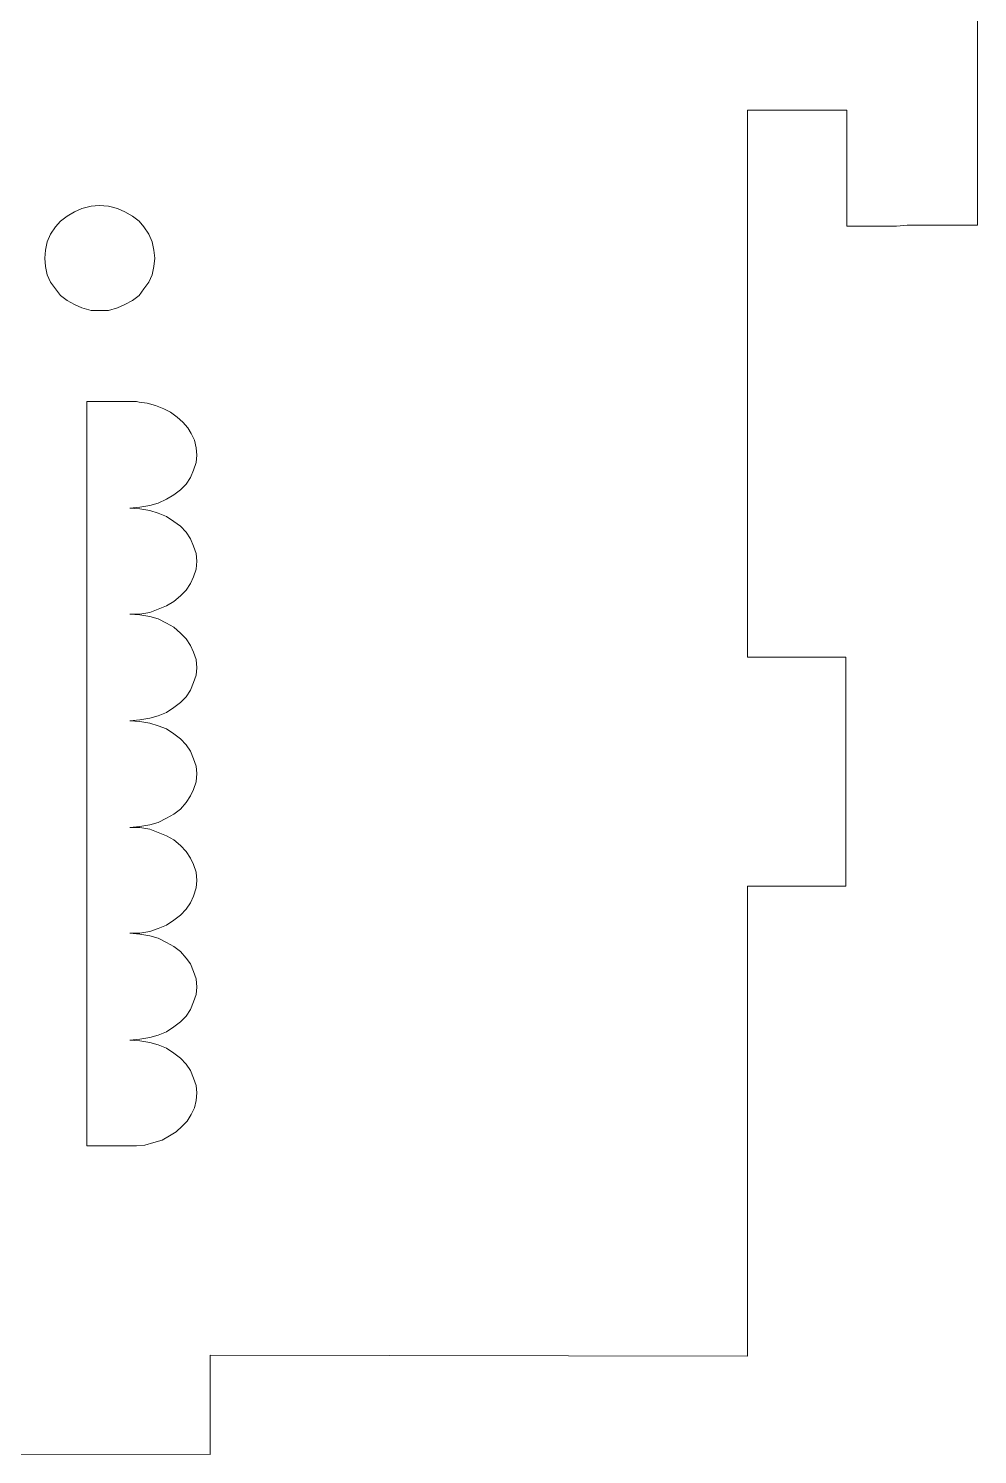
# Model space of a CAD drawing. Header units: centimetres. Extents: x -35.5 to 35.5, y -17.9 to 17.9.
# Drawn here: x 11.19 to 16.97, y -16.9 to -8.21 of the extents above; entities that cross this region are included whole.
import ezdxf

# ---------------------------------------------------------------- set-up
doc = ezdxf.new("R2010")
doc.units = ezdxf.units.CM
doc.header["$MEASUREMENT"] = 0
doc.layers.add('layer 1', color=7, linetype='Continuous')

msp = doc.modelspace()

# ---------------------------------------------------------------- linework, layer by layer
at = {"layer": 'layer 1', "color": 250, "lineweight": 9}
for points, knots in [([(8.99748, 2.19328), (8.99748, 2.19328), (8.99748, 2.61177), (8.99748, 2.61177), (8.99748, 2.61177), (8.99748, 2.61177), (8.99748, 2.61177), (8.99748, 2.61177), (8.99748, 2.61177), (8.99748, 2.61177), (8.99244, 2.61177), (8.99244, 2.61177), (8.99244, 2.61177), (8.99244, 2.61177), (8.98235, 2.61177), (8.98235, 2.61177), (8.98235, 2.61177), (8.98235, 2.61177), (8.96218, 2.61177), (8.96218, 2.61177), (8.96218, 2.61177), (8.96218, 2.61177), (8.94202, 2.61177), (8.94202, 2.61177), (8.94202, 2.61177), (8.94202, 2.61177), (8.91681, 2.61177), (8.91681, 2.61177), (8.91681, 2.61177), (8.91681, 2.61177), (8.8916, 2.61177), (8.8916, 2.61177), (8.8916, 2.61177), (8.8916, 2.61177), (8.86132, 2.61177), (8.86132, 2.61177), (8.86132, 2.61177), (8.86132, 2.61177), (8.83613, 2.61177), (8.83613, 2.61177), (8.83613, 2.61177), (8.83613, 2.61177), (8.80588, 2.60672), (8.80588, 2.60672), (8.80588, 2.60672), (8.80588, 2.60672), (8.78571, 2.60672), (8.78571, 2.60672), (8.78571, 2.60672), (8.78571, 2.60672), (8.78571, 2.60672), (8.78571, 2.60672), (8.78571, 2.60672), (8.78571, 2.60672), (7.41427, 0.6605), (7.41427, 0.6605), (7.41427, 0.6605), (7.41427, 0.6605), (6.91008, 1.00334), (6.91008, 1.00334), (6.91008, 1.00334), (6.91008, 1.00334), (6.09832, -0.15128), (6.09832, -0.15128), (6.09832, -0.15128), (6.09832, -0.15128), (6.59748, -0.49916), (6.59748, -0.49916), (6.59748, -0.49916), (6.59748, -0.49916), (3.42099, -5.01681), (3.42099, -5.01681), (3.42099, -5.01681), (3.42099, -5.01681), (2.92687, -4.66891), (2.92687, -4.66891), (2.92687, -4.66891), (2.92687, -4.66891), (2.11513, -5.82353), (2.11513, -5.82353), (2.11513, -5.82353), (2.11513, -5.82353), (2.6042, -6.17143), (2.6042, -6.17143), (2.6042, -6.17143), (2.6042, -6.17143), (1.58067, -7.62353), (1.58067, -7.62353), (1.58067, -7.62353), (1.58067, -7.62353), (1.58067, -9.46891), (1.58067, -9.46891), (1.58067, -9.46891), (1.58067, -9.46891), (1.58067, -9.46891), (1.58067, -9.46891), (1.58067, -9.46891), (1.58067, -9.46891), (1.66637, -9.46891), (1.66637, -9.46891), (1.66637, -9.46891), (1.66637, -9.46891), (1.74202, -9.46891), (1.74202, -9.46891), (1.74202, -9.46891), (1.74202, -9.46891), (1.81258, -9.46891), (1.81258, -9.46891), (1.81258, -9.46891), (1.81258, -9.46891), (1.88319, -9.46891), (1.88319, -9.46891), (1.88319, -9.46891), (1.88319, -9.46891), (1.94874, -9.46891), (1.94874, -9.46891), (1.94874, -9.46891), (1.94874, -9.46891), (2.00924, -9.46891), (2.00924, -9.46891), (2.00924, -9.46891), (2.00924, -9.46891), (2.07479, -9.46891), (2.07479, -9.46891), (2.07479, -9.46891), (2.07479, -9.46891), (2.14032, -9.46891), (2.14032, -9.46891), (2.14032, -9.46891), (2.14032, -9.46891), (2.21597, -9.46891), (2.21597, -9.46891), (2.21597, -9.46891), (2.21597, -9.46891), (2.29158, -9.46891), (2.29158, -9.46891), (2.29158, -9.46891), (2.29158, -9.46891), (2.37731, -9.46891), (2.37731, -9.46891), (2.37731, -9.46891), (2.37731, -9.46891), (2.37731, -9.46891), (2.37731, -9.46891), (2.37731, -9.46891), (2.37731, -9.46891), (2.37731, -9.12103), (2.37731, -9.12103), (2.37731, -9.12103), (2.37731, -9.12103), (2.37731, -8.77311), (2.37731, -8.77311), (2.37731, -8.77311), (2.37731, -8.77311), (2.98235, -8.77311), (2.98235, -8.77311), (2.98235, -8.77311), (2.98235, -8.77311), (2.98235, -9.46387), (2.98235, -9.46387), (2.98235, -9.46387), (2.98235, -9.46387), (2.98235, -12.03025), (2.98235, -12.03025), (2.98235, -12.03025), (2.98235, -12.03025), (2.38235, -12.03025), (2.38235, -12.03025), (2.38235, -12.03025), (2.38235, -12.03025), (2.37731, -13.43194), (2.37731, -13.43194), (2.37731, -13.43194), (2.37731, -13.43194), (2.98235, -13.43194), (2.98235, -13.43194), (2.98235, -13.43194), (2.98235, -13.43194), (2.97731, -16.29078), (2.97731, -16.29078), (2.97731, -16.29078), (2.97731, -16.29078), (6.21429, -16.29078), (6.21429, -16.29078), (6.21429, -16.29078), (6.21429, -16.29078), (6.24454, -16.29078), (6.24454, -16.29078), (6.24454, -16.29078), (6.24454, -16.29078), (6.24454, -16.8958), (6.24454, -16.8958), (6.24454, -16.8958), (6.24454, -16.8958), (12.29496, -16.90084), (12.29496, -16.90084), (12.29496, -16.90084), (12.29496, -16.90084), (12.29496, -16.2958), (12.29496, -16.2958), (12.29496, -16.2958), (12.29496, -16.2958), (15.56723, -16.30084), (15.56723, -16.30084), (15.56723, -16.30084), (15.56723, -16.30084), (15.56723, -13.437), (15.56723, -13.437), (15.56723, -13.437), (15.56723, -13.437), (16.16723, -13.437), (16.16723, -13.437), (16.16723, -13.437), (16.16723, -13.437), (16.16723, -12.04036), (16.16723, -12.04036), (16.16723, -12.04036), (16.16723, -12.04036), (15.56723, -12.04036), (15.56723, -12.04036), (15.56723, -12.04036), (15.56723, -12.04036), (15.56723, -9.41345), (15.56723, -9.41345), (15.56723, -9.41345), (15.56723, -9.41345), (15.56723, -8.70756), (15.56723, -8.70756), (15.56723, -8.70756), (15.56723, -8.70756), (16.17227, -8.70756), (16.17227, -8.70756), (16.17227, -8.70756), (16.17227, -8.70756), (16.17227, -8.70756), (16.17227, -8.70756), (16.17227, -8.70756), (16.17227, -8.70756), (16.17227, -9.06051), (16.17227, -9.06051), (16.17227, -9.06051), (16.17227, -9.06051), (16.17227, -9.41345), (16.17227, -9.41345), (16.17227, -9.41345), (16.17227, -9.41345), (16.17227, -9.41345), (16.17227, -9.41345), (16.17227, -9.41345), (16.17227, -9.41345), (16.25798, -9.41345), (16.25798, -9.41345), (16.25798, -9.41345), (16.25798, -9.41345), (16.33361, -9.41345), (16.33361, -9.41345), (16.33361, -9.41345), (16.33361, -9.41345), (16.4042, -9.41345), (16.4042, -9.41345), (16.4042, -9.41345), (16.4042, -9.41345), (16.47479, -9.41345), (16.47479, -9.41345), (16.47479, -9.41345), (16.47479, -9.41345), (16.54031, -9.40843), (16.54031, -9.40843), (16.54031, -9.40843), (16.54031, -9.40843), (16.60084, -9.40843), (16.60084, -9.40843), (16.60084, -9.40843), (16.60084, -9.40843), (16.66639, -9.40843), (16.66639, -9.40843), (16.66639, -9.40843), (16.66639, -9.40843), (16.73193, -9.40843), (16.73193, -9.40843), (16.73193, -9.40843), (16.73193, -9.40843), (16.80252, -9.40843), (16.80252, -9.40843), (16.80252, -9.40843), (16.80252, -9.40843), (16.88319, -9.40843), (16.88319, -9.40843), (16.88319, -9.40843), (16.88319, -9.40843), (16.96891, -9.40843), (16.96891, -9.40843), (16.96891, -9.40843), (16.96891, -9.40843), (16.96891, -7.63361), (16.96891, -7.63361), (16.96891, -7.63361), (16.96891, -7.63361), (14.21092, -3.69076), (14.21092, -3.69076), (14.21092, -3.69076), (14.21092, -3.69076), (14.16048, -3.62017), (14.16048, -3.62017), (14.16048, -3.62017), (14.16048, -3.62017), (14.14031, -3.58992), (14.14031, -3.58992), (14.14031, -3.58992), (14.14031, -3.58992), (11.38235, 0.35796), (11.38235, 0.35796), (11.38235, 0.35796), (11.38235, 0.35796), (11.18571, 0.63529), (11.18571, 0.63529), (11.18571, 0.63529), (11.18571, 0.63529), (11.18571, 0.63529), (11.18571, 0.63529), (11.18571, 0.63529), (11.18571, 0.63529), (11.09998, 0.56973), (11.09998, 0.56973), (11.09998, 0.56973), (11.09998, 0.56973), (11.00924, 0.51429), (11.00924, 0.51429), (11.00924, 0.51429), (11.00924, 0.51429), (10.91344, 0.46387), (10.91344, 0.46387), (10.91344, 0.46387), (10.91344, 0.46387), (10.8126, 0.41849), (10.8126, 0.41849), (10.8126, 0.41849), (10.8126, 0.41849), (10.70672, 0.38319), (10.70672, 0.38319), (10.70672, 0.38319), (10.70672, 0.38319), (10.5958, 0.35294), (10.5958, 0.35294), (10.5958, 0.35294), (10.5958, 0.35294), (10.48487, 0.33277), (10.48487, 0.33277), (10.48487, 0.33277), (10.48487, 0.33277), (10.36891, 0.31763), (10.36891, 0.31763), (10.36891, 0.31763), (10.36891, 0.31763), (10.25294, 0.31763), (10.25294, 0.31763), (10.25294, 0.31763), (10.25294, 0.31763), (10.25294, 0.31763), (10.25294, 0.31763), (10.25294, 0.31763), (10.25294, 0.31763), (10.16218, 0.31763), (10.16218, 0.31763), (10.16218, 0.31763), (10.16218, 0.31763), (10.07143, 0.32771), (10.07143, 0.32771), (10.07143, 0.32771), (10.07143, 0.32771), (9.99074, 0.34286), (9.99074, 0.34286), (9.99074, 0.34286), (9.99074, 0.34286), (9.90504, 0.36301), (9.90504, 0.36301), (9.90504, 0.36301), (9.90504, 0.36301), (9.82939, 0.38824), (9.82939, 0.38824), (9.82939, 0.38824), (9.82939, 0.38824), (9.74874, 0.42353), (9.74874, 0.42353), (9.74874, 0.42353), (9.74874, 0.42353), (9.67309, 0.45882), (9.67309, 0.45882), (9.67309, 0.45882), (9.67309, 0.45882), (9.59748, 0.49412), (9.59748, 0.49412), (9.59748, 0.49412), (9.59748, 0.49412), (9.52689, 0.5395), (9.52689, 0.5395), (9.52689, 0.5395), (9.52689, 0.5395), (9.52689, 0.5395), (9.52689, 0.5395), (9.52689, 0.5395), (9.52689, 0.5395), (9.44622, 0.58992), (9.44622, 0.58992), (9.44622, 0.58992), (9.44622, 0.58992), (9.36555, 0.64536), (9.36555, 0.64536), (9.36555, 0.64536), (9.36555, 0.64536), (9.29496, 0.71092), (9.29496, 0.71092), (9.29496, 0.71092), (9.29496, 0.71092), (9.22941, 0.77647), (9.22941, 0.77647), (9.22941, 0.77647), (9.22941, 0.77647), (9.16889, 0.84704), (9.16889, 0.84704), (9.16889, 0.84704), (9.16889, 0.84704), (9.11344, 0.92267), (9.11344, 0.92267), (9.11344, 0.92267), (9.11344, 0.92267), (9.06302, 0.9983), (9.06302, 0.9983), (9.06302, 0.9983), (9.06302, 0.9983), (9.01763, 1.08401), (9.01763, 1.08401), (9.01763, 1.08401), (9.01763, 1.08401), (8.98235, 1.16975), (8.98235, 1.16975), (8.98235, 1.16975), (8.98235, 1.16975), (8.94706, 1.2605), (8.94706, 1.2605), (8.94706, 1.2605), (8.94706, 1.2605), (8.92689, 1.3563), (8.92689, 1.3563), (8.92689, 1.3563), (8.92689, 1.3563), (8.90672, 1.4521), (8.90672, 1.4521), (8.90672, 1.4521), (8.90672, 1.4521), (8.89664, 1.55796), (8.89664, 1.55796), (8.89664, 1.55796), (8.89664, 1.55796), (8.8916, 1.66387), (8.8916, 1.66387), (8.8916, 1.66387), (8.8916, 1.66387), (8.8916, 1.66387), (8.8916, 1.66387), (8.8916, 1.66387), (8.8916, 1.66387), (8.8916, 1.66387), (8.8916, 1.66387), (8.8916, 1.66387), (8.8916, 1.66387), (8.89664, 1.76975), (8.89664, 1.76975), (8.89664, 1.76975), (8.89664, 1.76975), (8.90672, 1.87563), (8.90672, 1.87563), (8.90672, 1.87563), (8.90672, 1.87563), (8.92689, 1.98151), (8.92689, 1.98151), (8.92689, 1.98151), (8.92689, 1.98151), (8.9521, 2.08235), (8.9521, 2.08235), (8.9521, 2.08235), (8.9521, 2.08235), (8.98235, 2.17815), (8.98235, 2.17815), (8.98235, 2.17815), (8.98235, 2.17815), (8.98235, 2.17815), (8.98235, 2.17815), (8.98235, 2.17815), (8.98235, 2.17815), (8.98739, 2.18824), (8.98739, 2.18824), (8.98739, 2.18824), (8.98739, 2.18824), (8.99748, 2.19328), (8.99748, 2.19328)], [0, 0, 0, 0, 0.008, 0.008, 0.008, 0.008, 0.016, 0.016, 0.016, 0.016, 0.024, 0.024, 0.024, 0.024, 0.032, 0.032, 0.032, 0.032, 0.04, 0.04, 0.04, 0.04, 0.048, 0.048, 0.048, 0.048, 0.056, 0.056, 0.056, 0.056, 0.064, 0.064, 0.064, 0.064, 0.072, 0.072, 0.072, 0.072, 0.08, 0.08, 0.08, 0.08, 0.088, 0.088, 0.088, 0.088, 0.096, 0.096, 0.096, 0.096, 0.104, 0.104, 0.104, 0.104, 0.112, 0.112, 0.112, 0.112, 0.12, 0.12, 0.12, 0.12, 0.128, 0.128, 0.128, 0.128, 0.136, 0.136, 0.136, 0.136, 0.144, 0.144, 0.144, 0.144, 0.152, 0.152, 0.152, 0.152, 0.16, 0.16, 0.16, 0.16, 0.168, 0.168, 0.168, 0.168, 0.176, 0.176, 0.176, 0.176, 0.184, 0.184, 0.184, 0.184, 0.192, 0.192, 0.192, 0.192, 0.2, 0.2, 0.2, 0.2, 0.208, 0.208, 0.208, 0.208, 0.216, 0.216, 0.216, 0.216, 0.224, 0.224, 0.224, 0.224, 0.232, 0.232, 0.232, 0.232, 0.24, 0.24, 0.24, 0.24, 0.248, 0.248, 0.248, 0.248, 0.256, 0.256, 0.256, 0.256, 0.264, 0.264, 0.264, 0.264, 0.272, 0.272, 0.272, 0.272, 0.28, 0.28, 0.28, 0.28, 0.288, 0.288, 0.288, 0.288, 0.296, 0.296, 0.296, 0.296, 0.304, 0.304, 0.304, 0.304, 0.312, 0.312, 0.312, 0.312, 0.32, 0.32, 0.32, 0.32, 0.328, 0.328, 0.328, 0.328, 0.336, 0.336, 0.336, 0.336, 0.344, 0.344, 0.344, 0.344, 0.352, 0.352, 0.352, 0.352, 0.36, 0.36, 0.36, 0.36, 0.368, 0.368, 0.368, 0.368, 0.376, 0.376, 0.376, 0.376, 0.384, 0.384, 0.384, 0.384, 0.392, 0.392, 0.392, 0.392, 0.4, 0.4, 0.4, 0.4, 0.408, 0.408, 0.408, 0.408, 0.416, 0.416, 0.416, 0.416, 0.424, 0.424, 0.424, 0.424, 0.432, 0.432, 0.432, 0.432, 0.44, 0.44, 0.44, 0.44, 0.448, 0.448, 0.448, 0.448, 0.456, 0.456, 0.456, 0.456, 0.464, 0.464, 0.464, 0.464, 0.472, 0.472, 0.472, 0.472, 0.48, 0.48, 0.48, 0.48, 0.488, 0.488, 0.488, 0.488, 0.496, 0.496, 0.496, 0.496, 0.504, 0.504, 0.504, 0.504, 0.512, 0.512, 0.512, 0.512, 0.52, 0.52, 0.52, 0.52, 0.528, 0.528, 0.528, 0.528, 0.536, 0.536, 0.536, 0.536, 0.544, 0.544, 0.544, 0.544, 0.552, 0.552, 0.552, 0.552, 0.56, 0.56, 0.56, 0.56, 0.568, 0.568, 0.568, 0.568, 0.576, 0.576, 0.576, 0.576, 0.584, 0.584, 0.584, 0.584, 0.592, 0.592, 0.592, 0.592, 0.6, 0.6, 0.6, 0.6, 0.608, 0.608, 0.608, 0.608, 0.616, 0.616, 0.616, 0.616, 0.624, 0.624, 0.624, 0.624, 0.632, 0.632, 0.632, 0.632, 0.64, 0.64, 0.64, 0.64, 0.648, 0.648, 0.648, 0.648, 0.656, 0.656, 0.656, 0.656, 0.664, 0.664, 0.664, 0.664, 0.672, 0.672, 0.672, 0.672, 0.68, 0.68, 0.68, 0.68, 0.688, 0.688, 0.688, 0.688, 0.696, 0.696, 0.696, 0.696, 0.704, 0.704, 0.704, 0.704, 0.712, 0.712, 0.712, 0.712, 0.72, 0.72, 0.72, 0.72, 0.728, 0.728, 0.728, 0.728, 0.736, 0.736, 0.736, 0.736, 0.744, 0.744, 0.744, 0.744, 0.752, 0.752, 0.752, 0.752, 0.76, 0.76, 0.76, 0.76, 0.768, 0.768, 0.768, 0.768, 0.776, 0.776, 0.776, 0.776, 0.784, 0.784, 0.784, 0.784, 0.792, 0.792, 0.792, 0.792, 0.8, 0.8, 0.8, 0.8, 0.808, 0.808, 0.808, 0.808, 0.816, 0.816, 0.816, 0.816, 0.824, 0.824, 0.824, 0.824, 0.832, 0.832, 0.832, 0.832, 0.84, 0.84, 0.84, 0.84, 0.848, 0.848, 0.848, 0.848, 0.856, 0.856, 0.856, 0.856, 0.864, 0.864, 0.864, 0.864, 0.872, 0.872, 0.872, 0.872, 0.88, 0.88, 0.88, 0.88, 0.888, 0.888, 0.888, 0.888, 0.896, 0.896, 0.896, 0.896, 0.904, 0.904, 0.904, 0.904, 0.912, 0.912, 0.912, 0.912, 0.92, 0.92, 0.92, 0.92, 0.928, 0.928, 0.928, 0.928, 0.936, 0.936, 0.936, 0.936, 0.944, 0.944, 0.944, 0.944, 0.952, 0.952, 0.952, 0.952, 0.96, 0.96, 0.96, 0.96, 0.968, 0.968, 0.968, 0.968, 0.976, 0.976, 0.976, 0.976, 0.984, 0.984, 0.984, 0.984, 1, 1, 1, 1]), ([(11.28655, -9.61009), (11.28655, -9.61009), (11.2916, -9.55969), (11.2916, -9.55969), (11.2916, -9.55969), (11.2916, -9.55969), (11.30168, -9.50925), (11.30168, -9.50925), (11.30168, -9.50925), (11.30168, -9.50925), (11.32185, -9.46387), (11.32185, -9.46387), (11.32185, -9.46387), (11.32185, -9.46387), (11.3521, -9.41849), (11.3521, -9.41849), (11.3521, -9.41849), (11.3521, -9.41849), (11.38235, -9.38319), (11.38235, -9.38319), (11.38235, -9.38319), (11.38235, -9.38319), (11.42267, -9.35294), (11.42267, -9.35294), (11.42267, -9.35294), (11.42267, -9.35294), (11.46807, -9.32775), (11.46807, -9.32775), (11.46807, -9.32775), (11.46807, -9.32775), (11.51344, -9.30756), (11.51344, -9.30756), (11.51344, -9.30756), (11.51344, -9.30756), (11.56891, -9.29244), (11.56891, -9.29244), (11.56891, -9.29244), (11.56891, -9.29244), (11.61933, -9.28742), (11.61933, -9.28742), (11.61933, -9.28742), (11.61933, -9.28742), (11.61933, -9.28742), (11.61933, -9.28742), (11.61933, -9.28742), (11.61933, -9.28742), (11.61933, -9.28742), (11.61933, -9.28742), (11.61933, -9.28742), (11.61933, -9.28742), (11.67479, -9.29244), (11.67479, -9.29244), (11.67479, -9.29244), (11.67479, -9.29244), (11.73025, -9.30756), (11.73025, -9.30756), (11.73025, -9.30756), (11.73025, -9.30756), (11.77563, -9.32775), (11.77563, -9.32775), (11.77563, -9.32775), (11.77563, -9.32775), (11.82101, -9.35294), (11.82101, -9.35294), (11.82101, -9.35294), (11.82101, -9.35294), (11.86134, -9.38319), (11.86134, -9.38319), (11.86134, -9.38319), (11.86134, -9.38319), (11.89158, -9.41849), (11.89158, -9.41849), (11.89158, -9.41849), (11.89158, -9.41849), (11.92185, -9.46387), (11.92185, -9.46387), (11.92185, -9.46387), (11.92185, -9.46387), (11.94202, -9.50925), (11.94202, -9.50925), (11.94202, -9.50925), (11.94202, -9.50925), (11.9521, -9.55969), (11.9521, -9.55969), (11.9521, -9.55969), (11.9521, -9.55969), (11.95714, -9.61009), (11.95714, -9.61009), (11.95714, -9.61009), (11.95714, -9.61009), (11.95714, -9.61009), (11.95714, -9.61009), (11.95714, -9.61009), (11.95714, -9.61009), (11.95714, -9.61009), (11.95714, -9.61009), (11.95714, -9.61009), (11.95714, -9.61009), (11.9521, -9.66051), (11.9521, -9.66051), (11.9521, -9.66051), (11.9521, -9.66051), (11.94202, -9.71093), (11.94202, -9.71093), (11.94202, -9.71093), (11.94202, -9.71093), (11.92185, -9.75632), (11.92185, -9.75632), (11.92185, -9.75632), (11.92185, -9.75632), (11.89158, -9.79666), (11.89158, -9.79666), (11.89158, -9.79666), (11.89158, -9.79666), (11.86134, -9.837), (11.86134, -9.837), (11.86134, -9.837), (11.86134, -9.837), (11.82101, -9.86723), (11.82101, -9.86723), (11.82101, -9.86723), (11.82101, -9.86723), (11.77563, -9.89244), (11.77563, -9.89244), (11.77563, -9.89244), (11.77563, -9.89244), (11.73025, -9.91261), (11.73025, -9.91261), (11.73025, -9.91261), (11.73025, -9.91261), (11.67479, -9.92775), (11.67479, -9.92775), (11.67479, -9.92775), (11.67479, -9.92775), (11.61933, -9.92775), (11.61933, -9.92775), (11.61933, -9.92775), (11.61933, -9.92775), (11.61933, -9.92775), (11.61933, -9.92775), (11.61933, -9.92775), (11.61933, -9.92775), (11.61933, -9.92775), (11.61933, -9.92775), (11.61933, -9.92775), (11.61933, -9.92775), (11.56891, -9.92775), (11.56891, -9.92775), (11.56891, -9.92775), (11.56891, -9.92775), (11.51344, -9.91261), (11.51344, -9.91261), (11.51344, -9.91261), (11.51344, -9.91261), (11.46807, -9.89244), (11.46807, -9.89244), (11.46807, -9.89244), (11.46807, -9.89244), (11.42267, -9.86723), (11.42267, -9.86723), (11.42267, -9.86723), (11.42267, -9.86723), (11.38235, -9.837), (11.38235, -9.837), (11.38235, -9.837), (11.38235, -9.837), (11.3521, -9.79666), (11.3521, -9.79666), (11.3521, -9.79666), (11.3521, -9.79666), (11.32185, -9.75632), (11.32185, -9.75632), (11.32185, -9.75632), (11.32185, -9.75632), (11.30168, -9.71093), (11.30168, -9.71093), (11.30168, -9.71093), (11.30168, -9.71093), (11.2916, -9.66051), (11.2916, -9.66051), (11.2916, -9.66051), (11.2916, -9.66051), (11.28655, -9.61009), (11.28655, -9.61009), (11.28655, -9.61009), (11.28655, -9.61009), (11.28655, -9.61009), (11.28655, -9.61009)], [0, 0, 0, 0, 0.0208333, 0.0208333, 0.0208333, 0.0208333, 0.0416667, 0.0416667, 0.0416667, 0.0416667, 0.0625, 0.0625, 0.0625, 0.0625, 0.0833333, 0.0833333, 0.0833333, 0.0833333, 0.1041667, 0.1041667, 0.1041667, 0.1041667, 0.125, 0.125, 0.125, 0.125, 0.1458333, 0.1458333, 0.1458333, 0.1458333, 0.1666667, 0.1666667, 0.1666667, 0.1666667, 0.1875, 0.1875, 0.1875, 0.1875, 0.2083333, 0.2083333, 0.2083333, 0.2083333, 0.2291667, 0.2291667, 0.2291667, 0.2291667, 0.25, 0.25, 0.25, 0.25, 0.2708333, 0.2708333, 0.2708333, 0.2708333, 0.2916667, 0.2916667, 0.2916667, 0.2916667, 0.3125, 0.3125, 0.3125, 0.3125, 0.3333333, 0.3333333, 0.3333333, 0.3333333, 0.3541667, 0.3541667, 0.3541667, 0.3541667, 0.375, 0.375, 0.375, 0.375, 0.3958333, 0.3958333, 0.3958333, 0.3958333, 0.4166667, 0.4166667, 0.4166667, 0.4166667, 0.4375, 0.4375, 0.4375, 0.4375, 0.4583333, 0.4583333, 0.4583333, 0.4583333, 0.4791667, 0.4791667, 0.4791667, 0.4791667, 0.5, 0.5, 0.5, 0.5, 0.5208333, 0.5208333, 0.5208333, 0.5208333, 0.5416667, 0.5416667, 0.5416667, 0.5416667, 0.5625, 0.5625, 0.5625, 0.5625, 0.5833333, 0.5833333, 0.5833333, 0.5833333, 0.6041667, 0.6041667, 0.6041667, 0.6041667, 0.625, 0.625, 0.625, 0.625, 0.6458333, 0.6458333, 0.6458333, 0.6458333, 0.6666667, 0.6666667, 0.6666667, 0.6666667, 0.6875, 0.6875, 0.6875, 0.6875, 0.7083333, 0.7083333, 0.7083333, 0.7083333, 0.7291667, 0.7291667, 0.7291667, 0.7291667, 0.75, 0.75, 0.75, 0.75, 0.7708333, 0.7708333, 0.7708333, 0.7708333, 0.7916667, 0.7916667, 0.7916667, 0.7916667, 0.8125, 0.8125, 0.8125, 0.8125, 0.8333333, 0.8333333, 0.8333333, 0.8333333, 0.8541667, 0.8541667, 0.8541667, 0.8541667, 0.875, 0.875, 0.875, 0.875, 0.8958333, 0.8958333, 0.8958333, 0.8958333, 0.9166667, 0.9166667, 0.9166667, 0.9166667, 0.9375, 0.9375, 0.9375, 0.9375, 0.9583333, 0.9583333, 0.9583333, 0.9583333, 1, 1, 1, 1]), ([(11.80588, -14.37479), (11.80588, -14.37479), (11.86639, -14.36977), (11.86639, -14.36977), (11.86639, -14.36977), (11.86639, -14.36977), (11.92689, -14.35969), (11.92689, -14.35969), (11.92689, -14.35969), (11.92689, -14.35969), (11.97731, -14.34454), (11.97731, -14.34454), (11.97731, -14.34454), (11.97731, -14.34454), (12.02773, -14.32439), (12.02773, -14.32439), (12.02773, -14.32439), (12.02773, -14.32439), (12.07309, -14.29412), (12.07309, -14.29412), (12.07309, -14.29412), (12.07309, -14.29412), (12.11344, -14.26387), (12.11344, -14.26387), (12.11344, -14.26387), (12.11344, -14.26387), (12.14874, -14.22857), (12.14874, -14.22857), (12.14874, -14.22857), (12.14874, -14.22857), (12.17395, -14.18824), (12.17395, -14.18824), (12.17395, -14.18824), (12.17395, -14.18824), (12.19412, -14.14286), (12.19412, -14.14286), (12.19412, -14.14286), (12.19412, -14.14286), (12.20924, -14.09748), (12.20924, -14.09748), (12.20924, -14.09748), (12.20924, -14.09748), (12.21426, -14.05212), (12.21426, -14.05212), (12.21426, -14.05212), (12.21426, -14.05212), (12.21426, -14.05212), (12.21426, -14.05212), (12.21426, -14.05212), (12.21426, -14.05212), (12.20924, -14.0017), (12.20924, -14.0017), (12.20924, -14.0017), (12.20924, -14.0017), (12.19412, -13.9563), (12.19412, -13.9563), (12.19412, -13.9563), (12.19412, -13.9563), (12.17395, -13.91093), (12.17395, -13.91093), (12.17395, -13.91093), (12.17395, -13.91093), (12.14874, -13.87563), (12.14874, -13.87563), (12.14874, -13.87563), (12.14874, -13.87563), (12.11344, -13.8353), (12.11344, -13.8353), (12.11344, -13.8353), (12.11344, -13.8353), (12.07309, -13.80506), (12.07309, -13.80506), (12.07309, -13.80506), (12.07309, -13.80506), (12.02773, -13.77983), (12.02773, -13.77983), (12.02773, -13.77983), (12.02773, -13.77983), (11.97731, -13.75462), (11.97731, -13.75462), (11.97731, -13.75462), (11.97731, -13.75462), (11.92689, -13.7395), (11.92689, -13.7395), (11.92689, -13.7395), (11.92689, -13.7395), (11.86639, -13.72943), (11.86639, -13.72943), (11.86639, -13.72943), (11.86639, -13.72943), (11.80588, -13.72439), (11.80588, -13.72439), (11.80588, -13.72439), (11.80588, -13.72439), (11.80588, -13.72439), (11.80588, -13.72439), (11.80588, -13.72439), (11.80588, -13.72439), (11.86639, -13.72439), (11.86639, -13.72439), (11.86639, -13.72439), (11.86639, -13.72439), (11.92689, -13.71429), (11.92689, -13.71429), (11.92689, -13.71429), (11.92689, -13.71429), (11.97731, -13.69412), (11.97731, -13.69412), (11.97731, -13.69412), (11.97731, -13.69412), (12.02773, -13.67395), (12.02773, -13.67395), (12.02773, -13.67395), (12.02773, -13.67395), (12.07309, -13.64372), (12.07309, -13.64372), (12.07309, -13.64372), (12.07309, -13.64372), (12.11344, -13.61345), (12.11344, -13.61345), (12.11344, -13.61345), (12.11344, -13.61345), (12.14874, -13.57815), (12.14874, -13.57815), (12.14874, -13.57815), (12.14874, -13.57815), (12.17395, -13.53782), (12.17395, -13.53782), (12.17395, -13.53782), (12.17395, -13.53782), (12.19412, -13.49748), (12.19412, -13.49748), (12.19412, -13.49748), (12.19412, -13.49748), (12.20924, -13.44708), (12.20924, -13.44708), (12.20924, -13.44708), (12.20924, -13.44708), (12.21426, -13.4017), (12.21426, -13.4017), (12.21426, -13.4017), (12.21426, -13.4017), (12.21426, -13.4017), (12.21426, -13.4017), (12.21426, -13.4017), (12.21426, -13.4017), (12.20924, -13.35126), (12.20924, -13.35126), (12.20924, -13.35126), (12.20924, -13.35126), (12.19412, -13.30588), (12.19412, -13.30588), (12.19412, -13.30588), (12.19412, -13.30588), (12.17395, -13.26555), (12.17395, -13.26555), (12.17395, -13.26555), (12.17395, -13.26555), (12.14874, -13.22521), (12.14874, -13.22521), (12.14874, -13.22521), (12.14874, -13.22521), (12.11344, -13.18992), (12.11344, -13.18992), (12.11344, -13.18992), (12.11344, -13.18992), (12.07309, -13.15462), (12.07309, -13.15462), (12.07309, -13.15462), (12.07309, -13.15462), (12.02773, -13.12943), (12.02773, -13.12943), (12.02773, -13.12943), (12.02773, -13.12943), (11.97731, -13.10925), (11.97731, -13.10925), (11.97731, -13.10925), (11.97731, -13.10925), (11.92689, -13.0891), (11.92689, -13.0891), (11.92689, -13.0891), (11.92689, -13.0891), (11.86639, -13.07901), (11.86639, -13.07901), (11.86639, -13.07901), (11.86639, -13.07901), (11.80588, -13.07901), (11.80588, -13.07901), (11.80588, -13.07901), (11.80588, -13.07901), (11.80588, -13.07901), (11.80588, -13.07901), (11.80588, -13.07901), (11.80588, -13.07901), (11.86639, -13.07395), (11.86639, -13.07395), (11.86639, -13.07395), (11.86639, -13.07395), (11.92689, -13.06387), (11.92689, -13.06387), (11.92689, -13.06387), (11.92689, -13.06387), (11.97731, -13.04876), (11.97731, -13.04876), (11.97731, -13.04876), (11.97731, -13.04876), (12.02773, -13.02353), (12.02773, -13.02353), (12.02773, -13.02353), (12.02773, -13.02353), (12.07309, -12.99834), (12.07309, -12.99834), (12.07309, -12.99834), (12.07309, -12.99834), (12.11344, -12.96809), (12.11344, -12.96809), (12.11344, -12.96809), (12.11344, -12.96809), (12.14874, -12.92775), (12.14874, -12.92775), (12.14874, -12.92775), (12.14874, -12.92775), (12.17395, -12.88742), (12.17395, -12.88742), (12.17395, -12.88742), (12.17395, -12.88742), (12.19412, -12.84708), (12.19412, -12.84708), (12.19412, -12.84708), (12.19412, -12.84708), (12.20924, -12.8017), (12.20924, -12.8017), (12.20924, -12.8017), (12.20924, -12.8017), (12.21426, -12.75126), (12.21426, -12.75126), (12.21426, -12.75126), (12.21426, -12.75126), (12.21426, -12.75126), (12.21426, -12.75126), (12.21426, -12.75126), (12.21426, -12.75126), (12.20924, -12.70588), (12.20924, -12.70588), (12.20924, -12.70588), (12.20924, -12.70588), (12.19412, -12.66051), (12.19412, -12.66051), (12.19412, -12.66051), (12.19412, -12.66051), (12.17395, -12.61513), (12.17395, -12.61513), (12.17395, -12.61513), (12.17395, -12.61513), (12.14874, -12.57479), (12.14874, -12.57479), (12.14874, -12.57479), (12.14874, -12.57479), (12.11344, -12.5395), (12.11344, -12.5395), (12.11344, -12.5395), (12.11344, -12.5395), (12.07309, -12.50925), (12.07309, -12.50925), (12.07309, -12.50925), (12.07309, -12.50925), (12.02773, -12.47901), (12.02773, -12.47901), (12.02773, -12.47901), (12.02773, -12.47901), (11.97731, -12.45883), (11.97731, -12.45883), (11.97731, -12.45883), (11.97731, -12.45883), (11.92689, -12.44372), (11.92689, -12.44372), (11.92689, -12.44372), (11.92689, -12.44372), (11.86639, -12.43362), (11.86639, -12.43362), (11.86639, -12.43362), (11.86639, -12.43362), (11.80588, -12.42857), (11.80588, -12.42857), (11.80588, -12.42857), (11.80588, -12.42857), (11.80588, -12.42857), (11.80588, -12.42857), (11.80588, -12.42857), (11.80588, -12.42857), (11.86639, -12.42353), (11.86639, -12.42353), (11.86639, -12.42353), (11.86639, -12.42353), (11.92689, -12.41345), (11.92689, -12.41345), (11.92689, -12.41345), (11.92689, -12.41345), (11.97731, -12.39834), (11.97731, -12.39834), (11.97731, -12.39834), (11.97731, -12.39834), (12.02773, -12.37815), (12.02773, -12.37815), (12.02773, -12.37815), (12.02773, -12.37815), (12.07309, -12.3479), (12.07309, -12.3479), (12.07309, -12.3479), (12.07309, -12.3479), (12.11344, -12.31767), (12.11344, -12.31767), (12.11344, -12.31767), (12.11344, -12.31767), (12.14874, -12.28238), (12.14874, -12.28238), (12.14874, -12.28238), (12.14874, -12.28238), (12.17395, -12.24204), (12.17395, -12.24204), (12.17395, -12.24204), (12.17395, -12.24204), (12.19412, -12.19666), (12.19412, -12.19666), (12.19412, -12.19666), (12.19412, -12.19666), (12.20924, -12.15126), (12.20924, -12.15126), (12.20924, -12.15126), (12.20924, -12.15126), (12.21426, -12.10588), (12.21426, -12.10588), (12.21426, -12.10588), (12.21426, -12.10588), (12.21426, -12.10588), (12.21426, -12.10588), (12.21426, -12.10588), (12.21426, -12.10588), (12.20924, -12.05546), (12.20924, -12.05546), (12.20924, -12.05546), (12.20924, -12.05546), (12.19412, -12.01011), (12.19412, -12.01011), (12.19412, -12.01011), (12.19412, -12.01011), (12.17395, -11.96977), (12.17395, -11.96977), (12.17395, -11.96977), (12.17395, -11.96977), (12.14874, -11.92943), (12.14874, -11.92943), (12.14874, -11.92943), (12.14874, -11.92943), (12.11344, -11.89412), (12.11344, -11.89412), (12.11344, -11.89412), (12.11344, -11.89412), (12.07309, -11.85883), (12.07309, -11.85883), (12.07309, -11.85883), (12.07309, -11.85883), (12.02773, -11.83362), (12.02773, -11.83362), (12.02773, -11.83362), (12.02773, -11.83362), (11.97731, -11.80843), (11.97731, -11.80843), (11.97731, -11.80843), (11.97731, -11.80843), (11.92689, -11.79328), (11.92689, -11.79328), (11.92689, -11.79328), (11.92689, -11.79328), (11.86639, -11.7832), (11.86639, -11.7832), (11.86639, -11.7832), (11.86639, -11.7832), (11.80588, -11.77815), (11.80588, -11.77815), (11.80588, -11.77815), (11.80588, -11.77815), (11.80588, -11.77815), (11.80588, -11.77815), (11.80588, -11.77815), (11.80588, -11.77815), (11.86639, -11.77815), (11.86639, -11.77815), (11.86639, -11.77815), (11.86639, -11.77815), (11.92689, -11.76809), (11.92689, -11.76809), (11.92689, -11.76809), (11.92689, -11.76809), (11.97731, -11.7479), (11.97731, -11.7479), (11.97731, -11.7479), (11.97731, -11.7479), (12.02773, -11.72775), (12.02773, -11.72775), (12.02773, -11.72775), (12.02773, -11.72775), (12.07309, -11.70252), (12.07309, -11.70252), (12.07309, -11.70252), (12.07309, -11.70252), (12.11344, -11.66723), (12.11344, -11.66723), (12.11344, -11.66723), (12.11344, -11.66723), (12.14874, -11.63193), (12.14874, -11.63193), (12.14874, -11.63193), (12.14874, -11.63193), (12.17395, -11.5916), (12.17395, -11.5916), (12.17395, -11.5916), (12.17395, -11.5916), (12.19412, -11.55126), (12.19412, -11.55126), (12.19412, -11.55126), (12.19412, -11.55126), (12.20924, -11.50588), (12.20924, -11.50588), (12.20924, -11.50588), (12.20924, -11.50588), (12.21426, -11.45546), (12.21426, -11.45546), (12.21426, -11.45546), (12.21426, -11.45546), (12.21426, -11.45546), (12.21426, -11.45546), (12.21426, -11.45546), (12.21426, -11.45546), (12.20924, -11.41011), (12.20924, -11.41011), (12.20924, -11.41011), (12.20924, -11.41011), (12.19412, -11.36473), (12.19412, -11.36473), (12.19412, -11.36473), (12.19412, -11.36473), (12.17395, -11.31935), (12.17395, -11.31935), (12.17395, -11.31935), (12.17395, -11.31935), (12.14874, -11.27901), (12.14874, -11.27901), (12.14874, -11.27901), (12.14874, -11.27901), (12.11344, -11.24372), (12.11344, -11.24372), (12.11344, -11.24372), (12.11344, -11.24372), (12.07309, -11.21345), (12.07309, -11.21345), (12.07309, -11.21345), (12.07309, -11.21345), (12.02773, -11.1832), (12.02773, -11.1832), (12.02773, -11.1832), (12.02773, -11.1832), (11.97731, -11.16305), (11.97731, -11.16305), (11.97731, -11.16305), (11.97731, -11.16305), (11.92689, -11.1479), (11.92689, -11.1479), (11.92689, -11.1479), (11.92689, -11.1479), (11.86639, -11.13782), (11.86639, -11.13782), (11.86639, -11.13782), (11.86639, -11.13782), (11.80588, -11.13278), (11.80588, -11.13278), (11.80588, -11.13278), (11.80588, -11.13278), (11.80588, -11.13278), (11.80588, -11.13278), (11.80588, -11.13278), (11.80588, -11.13278), (11.86639, -11.12775), (11.86639, -11.12775), (11.86639, -11.12775), (11.86639, -11.12775), (11.92689, -11.11767), (11.92689, -11.11767), (11.92689, -11.11767), (11.92689, -11.11767), (11.97731, -11.10252), (11.97731, -11.10252), (11.97731, -11.10252), (11.97731, -11.10252), (12.02773, -11.07733), (12.02773, -11.07733), (12.02773, -11.07733), (12.02773, -11.07733), (12.07309, -11.0521), (12.07309, -11.0521), (12.07309, -11.0521), (12.07309, -11.0521), (12.11344, -11.02185), (12.11344, -11.02185), (12.11344, -11.02185), (12.11344, -11.02185), (12.14874, -10.98656), (12.14874, -10.98656), (12.14874, -10.98656), (12.14874, -10.98656), (12.17395, -10.94622), (12.17395, -10.94622), (12.17395, -10.94622), (12.17395, -10.94622), (12.19412, -10.90084), (12.19412, -10.90084), (12.19412, -10.90084), (12.19412, -10.90084), (12.20924, -10.85546), (12.20924, -10.85546), (12.20924, -10.85546), (12.20924, -10.85546), (12.21426, -10.81011), (12.21426, -10.81011), (12.21426, -10.81011), (12.21426, -10.81011), (12.21426, -10.81011), (12.21426, -10.81011), (12.21426, -10.81011), (12.21426, -10.81011), (12.20924, -10.76473), (12.20924, -10.76473), (12.20924, -10.76473), (12.20924, -10.76473), (12.19916, -10.71935), (12.19916, -10.71935), (12.19916, -10.71935), (12.19916, -10.71935), (12.17899, -10.67901), (12.17899, -10.67901), (12.17899, -10.67901), (12.17899, -10.67901), (12.15882, -10.64372), (12.15882, -10.64372), (12.15882, -10.64372), (12.15882, -10.64372), (12.12857, -10.60843), (12.12857, -10.60843), (12.12857, -10.60843), (12.12857, -10.60843), (12.09328, -10.57815), (12.09328, -10.57815), (12.09328, -10.57815), (12.09328, -10.57815), (12.05292, -10.5479), (12.05292, -10.5479), (12.05292, -10.5479), (12.05292, -10.5479), (12.0126, -10.52775), (12.0126, -10.52775), (12.0126, -10.52775), (12.0126, -10.52775), (11.96218, -10.50756), (11.96218, -10.50756), (11.96218, -10.50756), (11.96218, -10.50756), (11.91174, -10.49244), (11.91174, -10.49244), (11.91174, -10.49244), (11.91174, -10.49244), (11.86134, -10.48742), (11.86134, -10.48742), (11.86134, -10.48742), (11.86134, -10.48742), (11.86134, -10.48742), (11.86134, -10.48742), (11.86134, -10.48742), (11.86134, -10.48742), (11.84622, -10.48237), (11.84622, -10.48237), (11.84622, -10.48237), (11.84622, -10.48237), (11.83109, -10.48237), (11.83109, -10.48237), (11.83109, -10.48237), (11.83109, -10.48237), (11.5437, -10.48237), (11.5437, -10.48237), (11.5437, -10.48237), (11.5437, -10.48237), (11.5437, -15.02017), (11.5437, -15.02017), (11.5437, -15.02017), (11.5437, -15.02017), (11.83109, -15.02017), (11.83109, -15.02017), (11.83109, -15.02017), (11.83109, -15.02017), (11.83109, -15.02017), (11.83109, -15.02017), (11.83109, -15.02017), (11.83109, -15.02017), (11.83613, -15.02017), (11.83613, -15.02017), (11.83613, -15.02017), (11.83613, -15.02017), (11.84622, -15.02017), (11.84622, -15.02017), (11.84622, -15.02017), (11.84622, -15.02017), (11.84622, -15.02017), (11.84622, -15.02017), (11.84622, -15.02017), (11.84622, -15.02017), (11.89662, -15.01513), (11.89662, -15.01513), (11.89662, -15.01513), (11.89662, -15.01513), (11.9521, -15.00002), (11.9521, -15.00002), (11.9521, -15.00002), (11.9521, -15.00002), (12.00252, -14.98488), (12.00252, -14.98488), (12.00252, -14.98488), (12.00252, -14.98488), (12.0479, -14.95969), (12.0479, -14.95969), (12.0479, -14.95969), (12.0479, -14.95969), (12.08823, -14.93446), (12.08823, -14.93446), (12.08823, -14.93446), (12.08823, -14.93446), (12.12353, -14.89916), (12.12353, -14.89916), (12.12353, -14.89916), (12.12353, -14.89916), (12.15378, -14.86891), (12.15378, -14.86891), (12.15378, -14.86891), (12.15378, -14.86891), (12.17899, -14.82857), (12.17899, -14.82857), (12.17899, -14.82857), (12.17899, -14.82857), (12.19916, -14.78824), (12.19916, -14.78824), (12.19916, -14.78824), (12.19916, -14.78824), (12.20924, -14.74286), (12.20924, -14.74286), (12.20924, -14.74286), (12.20924, -14.74286), (12.21426, -14.69748), (12.21426, -14.69748), (12.21426, -14.69748), (12.21426, -14.69748), (12.21426, -14.69748), (12.21426, -14.69748), (12.21426, -14.69748), (12.21426, -14.69748), (12.20924, -14.65212), (12.20924, -14.65212), (12.20924, -14.65212), (12.20924, -14.65212), (12.19412, -14.60675), (12.19412, -14.60675), (12.19412, -14.60675), (12.19412, -14.60675), (12.17395, -14.56137), (12.17395, -14.56137), (12.17395, -14.56137), (12.17395, -14.56137), (12.14874, -14.52103), (12.14874, -14.52103), (12.14874, -14.52103), (12.14874, -14.52103), (12.11344, -14.48574), (12.11344, -14.48574), (12.11344, -14.48574), (12.11344, -14.48574), (12.07309, -14.45546), (12.07309, -14.45546), (12.07309, -14.45546), (12.07309, -14.45546), (12.02773, -14.42521), (12.02773, -14.42521), (12.02773, -14.42521), (12.02773, -14.42521), (11.97731, -14.40506), (11.97731, -14.40506), (11.97731, -14.40506), (11.97731, -14.40506), (11.92689, -14.38992), (11.92689, -14.38992), (11.92689, -14.38992), (11.92689, -14.38992), (11.86639, -14.37983), (11.86639, -14.37983), (11.86639, -14.37983), (11.86639, -14.37983), (11.80588, -14.37479), (11.80588, -14.37479)], [0, 0, 0, 0, 0.0056497, 0.0056497, 0.0056497, 0.0056497, 0.0112994, 0.0112994, 0.0112994, 0.0112994, 0.0169492, 0.0169492, 0.0169492, 0.0169492, 0.0225989, 0.0225989, 0.0225989, 0.0225989, 0.0282486, 0.0282486, 0.0282486, 0.0282486, 0.0338983, 0.0338983, 0.0338983, 0.0338983, 0.039548, 0.039548, 0.039548, 0.039548, 0.0451977, 0.0451977, 0.0451977, 0.0451977, 0.0508475, 0.0508475, 0.0508475, 0.0508475, 0.0564972, 0.0564972, 0.0564972, 0.0564972, 0.0621469, 0.0621469, 0.0621469, 0.0621469, 0.0677966, 0.0677966, 0.0677966, 0.0677966, 0.0734463, 0.0734463, 0.0734463, 0.0734463, 0.079096, 0.079096, 0.079096, 0.079096, 0.0847458, 0.0847458, 0.0847458, 0.0847458, 0.0903955, 0.0903955, 0.0903955, 0.0903955, 0.0960452, 0.0960452, 0.0960452, 0.0960452, 0.1016949, 0.1016949, 0.1016949, 0.1016949, 0.1073446, 0.1073446, 0.1073446, 0.1073446, 0.1129944, 0.1129944, 0.1129944, 0.1129944, 0.1186441, 0.1186441, 0.1186441, 0.1186441, 0.1242938, 0.1242938, 0.1242938, 0.1242938, 0.1299435, 0.1299435, 0.1299435, 0.1299435, 0.1355932, 0.1355932, 0.1355932, 0.1355932, 0.1412429, 0.1412429, 0.1412429, 0.1412429, 0.1468927, 0.1468927, 0.1468927, 0.1468927, 0.1525424, 0.1525424, 0.1525424, 0.1525424, 0.1581921, 0.1581921, 0.1581921, 0.1581921, 0.1638418, 0.1638418, 0.1638418, 0.1638418, 0.1694915, 0.1694915, 0.1694915, 0.1694915, 0.1751412, 0.1751412, 0.1751412, 0.1751412, 0.180791, 0.180791, 0.180791, 0.180791, 0.1864407, 0.1864407, 0.1864407, 0.1864407, 0.1920904, 0.1920904, 0.1920904, 0.1920904, 0.1977401, 0.1977401, 0.1977401, 0.1977401, 0.2033898, 0.2033898, 0.2033898, 0.2033898, 0.2090395, 0.2090395, 0.2090395, 0.2090395, 0.2146893, 0.2146893, 0.2146893, 0.2146893, 0.220339, 0.220339, 0.220339, 0.220339, 0.2259887, 0.2259887, 0.2259887, 0.2259887, 0.2316384, 0.2316384, 0.2316384, 0.2316384, 0.2372881, 0.2372881, 0.2372881, 0.2372881, 0.2429379, 0.2429379, 0.2429379, 0.2429379, 0.2485876, 0.2485876, 0.2485876, 0.2485876, 0.2542373, 0.2542373, 0.2542373, 0.2542373, 0.259887, 0.259887, 0.259887, 0.259887, 0.2655367, 0.2655367, 0.2655367, 0.2655367, 0.2711864, 0.2711864, 0.2711864, 0.2711864, 0.2768362, 0.2768362, 0.2768362, 0.2768362, 0.2824859, 0.2824859, 0.2824859, 0.2824859, 0.2881356, 0.2881356, 0.2881356, 0.2881356, 0.2937853, 0.2937853, 0.2937853, 0.2937853, 0.299435, 0.299435, 0.299435, 0.299435, 0.3050847, 0.3050847, 0.3050847, 0.3050847, 0.3107345, 0.3107345, 0.3107345, 0.3107345, 0.3163842, 0.3163842, 0.3163842, 0.3163842, 0.3220339, 0.3220339, 0.3220339, 0.3220339, 0.3276836, 0.3276836, 0.3276836, 0.3276836, 0.3333333, 0.3333333, 0.3333333, 0.3333333, 0.3389831, 0.3389831, 0.3389831, 0.3389831, 0.3446328, 0.3446328, 0.3446328, 0.3446328, 0.3502825, 0.3502825, 0.3502825, 0.3502825, 0.3559322, 0.3559322, 0.3559322, 0.3559322, 0.3615819, 0.3615819, 0.3615819, 0.3615819, 0.3672316, 0.3672316, 0.3672316, 0.3672316, 0.3728814, 0.3728814, 0.3728814, 0.3728814, 0.3785311, 0.3785311, 0.3785311, 0.3785311, 0.3841808, 0.3841808, 0.3841808, 0.3841808, 0.3898305, 0.3898305, 0.3898305, 0.3898305, 0.3954802, 0.3954802, 0.3954802, 0.3954802, 0.4011299, 0.4011299, 0.4011299, 0.4011299, 0.4067797, 0.4067797, 0.4067797, 0.4067797, 0.4124294, 0.4124294, 0.4124294, 0.4124294, 0.4180791, 0.4180791, 0.4180791, 0.4180791, 0.4237288, 0.4237288, 0.4237288, 0.4237288, 0.4293785, 0.4293785, 0.4293785, 0.4293785, 0.4350282, 0.4350282, 0.4350282, 0.4350282, 0.440678, 0.440678, 0.440678, 0.440678, 0.4463277, 0.4463277, 0.4463277, 0.4463277, 0.4519774, 0.4519774, 0.4519774, 0.4519774, 0.4576271, 0.4576271, 0.4576271, 0.4576271, 0.4632768, 0.4632768, 0.4632768, 0.4632768, 0.4689266, 0.4689266, 0.4689266, 0.4689266, 0.4745763, 0.4745763, 0.4745763, 0.4745763, 0.480226, 0.480226, 0.480226, 0.480226, 0.4858757, 0.4858757, 0.4858757, 0.4858757, 0.4915254, 0.4915254, 0.4915254, 0.4915254, 0.4971751, 0.4971751, 0.4971751, 0.4971751, 0.5028249, 0.5028249, 0.5028249, 0.5028249, 0.5084746, 0.5084746, 0.5084746, 0.5084746, 0.5141243, 0.5141243, 0.5141243, 0.5141243, 0.519774, 0.519774, 0.519774, 0.519774, 0.5254237, 0.5254237, 0.5254237, 0.5254237, 0.5310734, 0.5310734, 0.5310734, 0.5310734, 0.5367232, 0.5367232, 0.5367232, 0.5367232, 0.5423729, 0.5423729, 0.5423729, 0.5423729, 0.5480226, 0.5480226, 0.5480226, 0.5480226, 0.5536723, 0.5536723, 0.5536723, 0.5536723, 0.559322, 0.559322, 0.559322, 0.559322, 0.5649718, 0.5649718, 0.5649718, 0.5649718, 0.5706215, 0.5706215, 0.5706215, 0.5706215, 0.5762712, 0.5762712, 0.5762712, 0.5762712, 0.5819209, 0.5819209, 0.5819209, 0.5819209, 0.5875706, 0.5875706, 0.5875706, 0.5875706, 0.5932203, 0.5932203, 0.5932203, 0.5932203, 0.5988701, 0.5988701, 0.5988701, 0.5988701, 0.6045198, 0.6045198, 0.6045198, 0.6045198, 0.6101695, 0.6101695, 0.6101695, 0.6101695, 0.6158192, 0.6158192, 0.6158192, 0.6158192, 0.6214689, 0.6214689, 0.6214689, 0.6214689, 0.6271186, 0.6271186, 0.6271186, 0.6271186, 0.6327684, 0.6327684, 0.6327684, 0.6327684, 0.6384181, 0.6384181, 0.6384181, 0.6384181, 0.6440678, 0.6440678, 0.6440678, 0.6440678, 0.6497175, 0.6497175, 0.6497175, 0.6497175, 0.6553672, 0.6553672, 0.6553672, 0.6553672, 0.6610169, 0.6610169, 0.6610169, 0.6610169, 0.6666667, 0.6666667, 0.6666667, 0.6666667, 0.6723164, 0.6723164, 0.6723164, 0.6723164, 0.6779661, 0.6779661, 0.6779661, 0.6779661, 0.6836158, 0.6836158, 0.6836158, 0.6836158, 0.6892655, 0.6892655, 0.6892655, 0.6892655, 0.6949153, 0.6949153, 0.6949153, 0.6949153, 0.700565, 0.700565, 0.700565, 0.700565, 0.7062147, 0.7062147, 0.7062147, 0.7062147, 0.7118644, 0.7118644, 0.7118644, 0.7118644, 0.7175141, 0.7175141, 0.7175141, 0.7175141, 0.7231638, 0.7231638, 0.7231638, 0.7231638, 0.7288136, 0.7288136, 0.7288136, 0.7288136, 0.7344633, 0.7344633, 0.7344633, 0.7344633, 0.740113, 0.740113, 0.740113, 0.740113, 0.7457627, 0.7457627, 0.7457627, 0.7457627, 0.7514124, 0.7514124, 0.7514124, 0.7514124, 0.7570621, 0.7570621, 0.7570621, 0.7570621, 0.7627119, 0.7627119, 0.7627119, 0.7627119, 0.7683616, 0.7683616, 0.7683616, 0.7683616, 0.7740113, 0.7740113, 0.7740113, 0.7740113, 0.779661, 0.779661, 0.779661, 0.779661, 0.7853107, 0.7853107, 0.7853107, 0.7853107, 0.7909605, 0.7909605, 0.7909605, 0.7909605, 0.7966102, 0.7966102, 0.7966102, 0.7966102, 0.8022599, 0.8022599, 0.8022599, 0.8022599, 0.8079096, 0.8079096, 0.8079096, 0.8079096, 0.8135593, 0.8135593, 0.8135593, 0.8135593, 0.819209, 0.819209, 0.819209, 0.819209, 0.8248588, 0.8248588, 0.8248588, 0.8248588, 0.8305085, 0.8305085, 0.8305085, 0.8305085, 0.8361582, 0.8361582, 0.8361582, 0.8361582, 0.8418079, 0.8418079, 0.8418079, 0.8418079, 0.8474576, 0.8474576, 0.8474576, 0.8474576, 0.8531073, 0.8531073, 0.8531073, 0.8531073, 0.8587571, 0.8587571, 0.8587571, 0.8587571, 0.8644068, 0.8644068, 0.8644068, 0.8644068, 0.8700565, 0.8700565, 0.8700565, 0.8700565, 0.8757062, 0.8757062, 0.8757062, 0.8757062, 0.8813559, 0.8813559, 0.8813559, 0.8813559, 0.8870056, 0.8870056, 0.8870056, 0.8870056, 0.8926554, 0.8926554, 0.8926554, 0.8926554, 0.8983051, 0.8983051, 0.8983051, 0.8983051, 0.9039548, 0.9039548, 0.9039548, 0.9039548, 0.9096045, 0.9096045, 0.9096045, 0.9096045, 0.9152542, 0.9152542, 0.9152542, 0.9152542, 0.920904, 0.920904, 0.920904, 0.920904, 0.9265537, 0.9265537, 0.9265537, 0.9265537, 0.9322034, 0.9322034, 0.9322034, 0.9322034, 0.9378531, 0.9378531, 0.9378531, 0.9378531, 0.9435028, 0.9435028, 0.9435028, 0.9435028, 0.9491525, 0.9491525, 0.9491525, 0.9491525, 0.9548023, 0.9548023, 0.9548023, 0.9548023, 0.960452, 0.960452, 0.960452, 0.960452, 0.9661017, 0.9661017, 0.9661017, 0.9661017, 0.9717514, 0.9717514, 0.9717514, 0.9717514, 0.9774011, 0.9774011, 0.9774011, 0.9774011, 0.9830508, 0.9830508, 0.9830508, 0.9830508, 0.9887006, 0.9887006, 0.9887006, 0.9887006, 1, 1, 1, 1])]:
    msp.add_open_spline(points, degree=3, knots=knots, dxfattribs=at)

doc.saveas('drawing.dxf')
